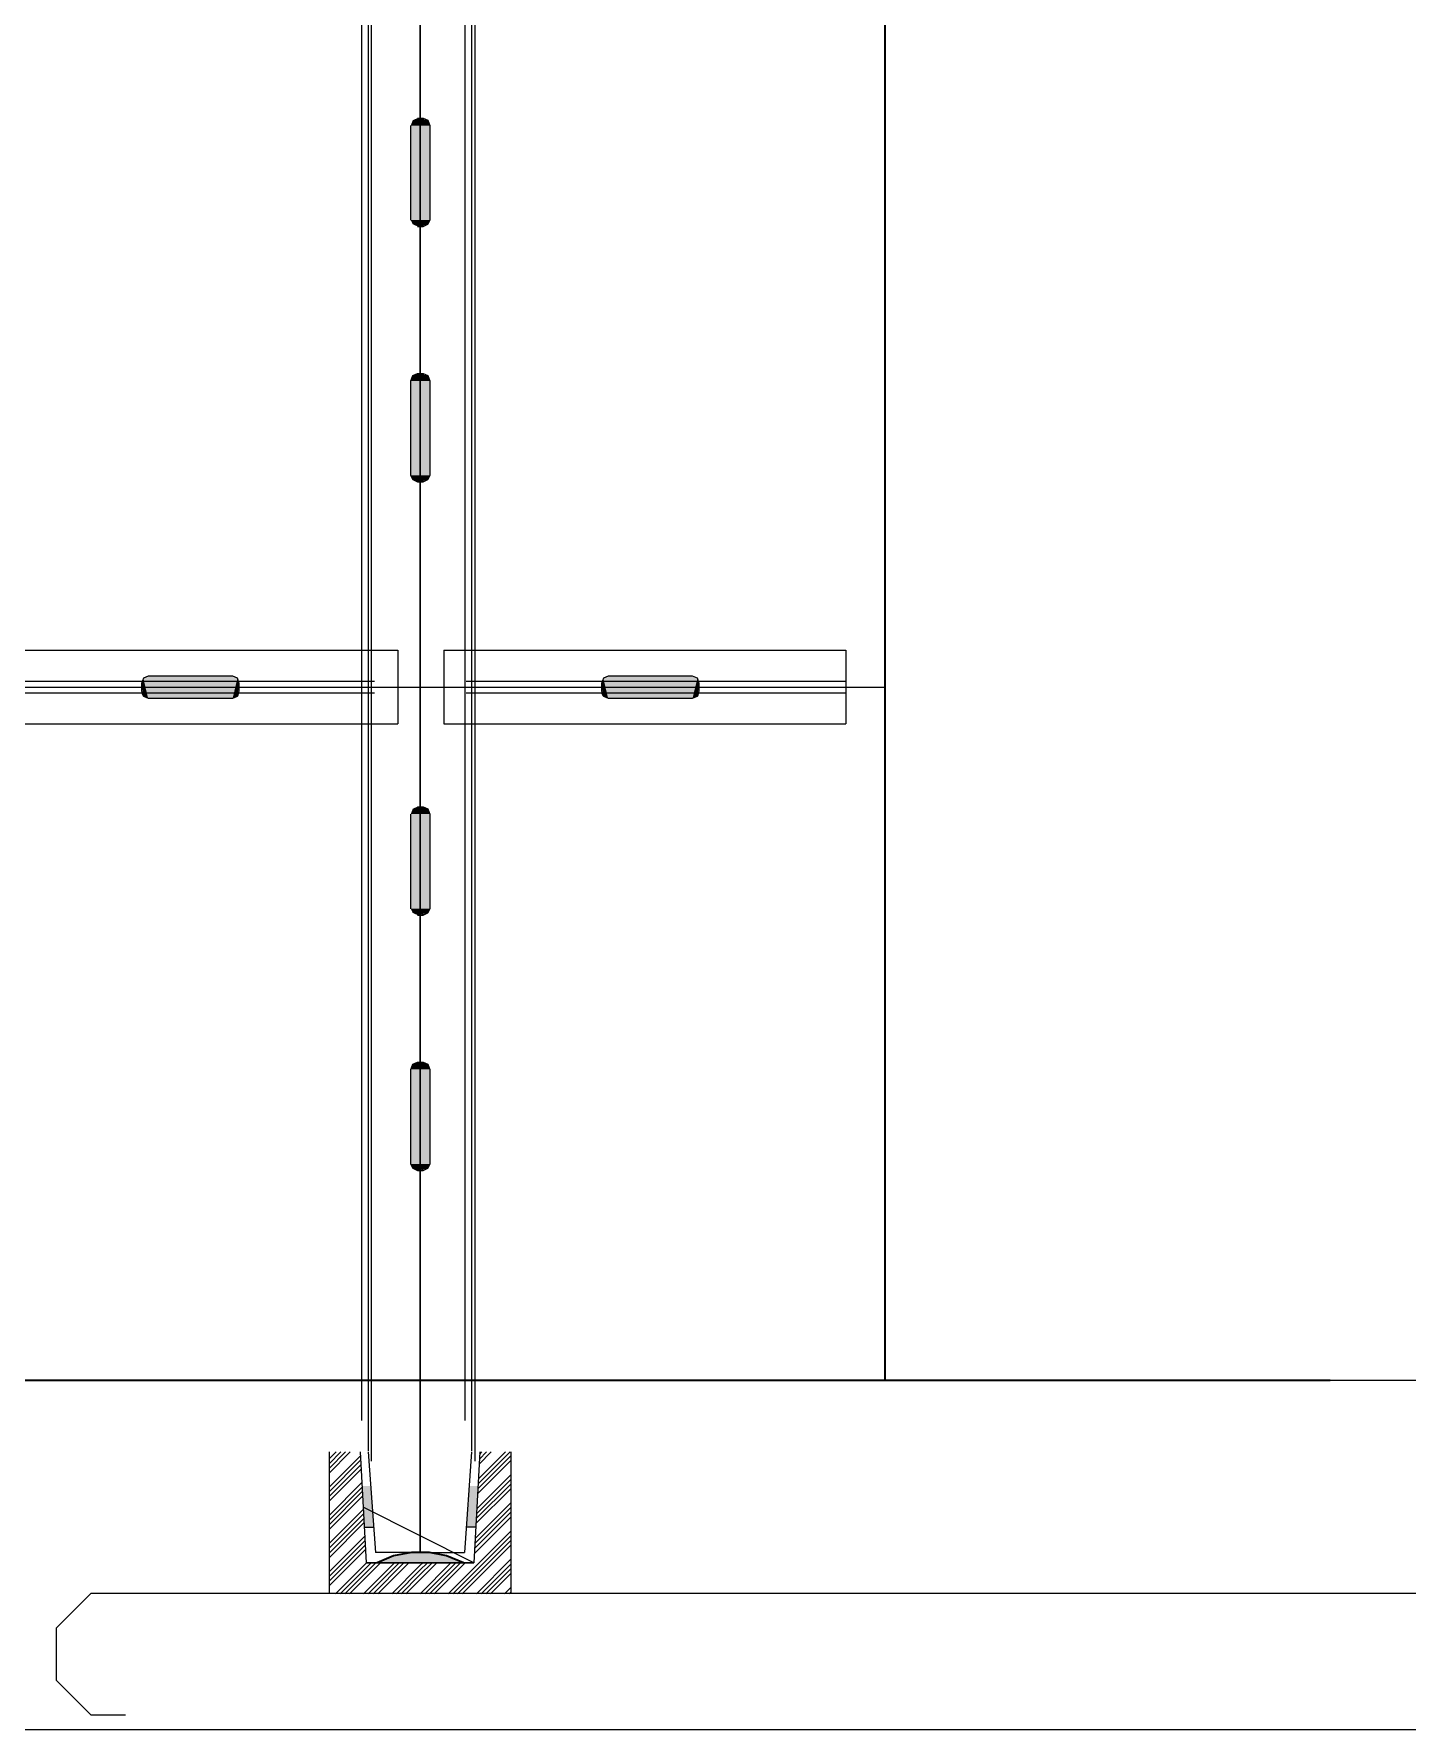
# Model space of a CAD drawing. Header units: inches. Extents: x 11 to 128, y 20 to 108.
# Drawn here: x 20.345 to 21.39, y 80.907 to 82.198 of the extents above; entities that cross this region are included whole.
import ezdxf

# ---------------------------------------------------------------- set-up
doc = ezdxf.new("R2010")
doc.units = ezdxf.units.IN
doc.header["$MEASUREMENT"] = 0
doc.layers.add('1', color=255, linetype='Continuous')
doc.layers.add('B.line', color=7, linetype='Continuous', lineweight=25)
for name, color, linetype, true_color in [('PDF2_Geometry', 7, 'Continuous', 0x231f20), ('PDF2_Solid Fills', 7, 'Continuous', 0xffffff), ('PDF_Geometry', 7, 'Continuous', 0x221a16)]:
    doc.layers.add(name, color=color, linetype=linetype, true_color=true_color)
pattern_1 = [(45, (1.094554, 85.15753), (-0.010739184, 0.010739184), []), (45, (1.098134, 85.15753), (-0.010739184, 0.010739184), []), (45, (1.101713, 85.15753), (-0.010739184, 0.010739184), []), (45, (1.105293, 85.15753), (-0.010739184, 0.010739184), [])]
pattern_2 = [(45, (1.094554, 85.15753), (-0.010739184, 0.010739184), []), (45, (1.098134, 85.15753), (-0.010739184, 0.010739184), []), (45, (1.101713, 85.15753), (-0.010739184, 0.010739184), []), (45, (1.105293, 85.15753), (-0.010739184, 0.010739184), [])]

msp = doc.modelspace()

# ---------------------------------------------------------------- hatches: boundary and pattern name
at = {"layer": '1', "linetype": 'ByBlock'}
h = msp.add_hatch(dxfattribs=at)
h.set_pattern_fill('ANSI34', color=256, scale=0.02025)
h.set_pattern_definition(pattern_1)
h.paths.add_polyline_path([(20.593, 81.1189), (20.5693, 81.1189), (20.5693, 81.0109), (20.6385, 81.0109), (20.6385, 81.0345), (20.5975, 81.0345)])
h = msp.add_hatch(dxfattribs=at)
h.set_pattern_fill('ANSI34', color=256, scale=0.02025)
h.set_pattern_definition(pattern_2)
h.paths.add_polyline_path([(20.593, 81.1189), (20.5693, 81.1189), (20.5693, 81.0109), (20.6385, 81.0109), (20.6385, 81.0345), (20.5975, 81.0345)])
h = msp.add_hatch(dxfattribs=at)
h.set_pattern_fill('ANSI34', color=256, scale=0.02025)
h.set_pattern_definition(pattern_1)
h.paths.add_polyline_path([(20.6796, 81.0345), (20.6385, 81.0345), (20.6385, 81.0109), (20.7077, 81.0109), (20.7077, 81.1189), (20.6841, 81.1189)])
h = msp.add_hatch(dxfattribs=at)
h.set_pattern_fill('ANSI34', color=256, scale=0.02025)
h.set_pattern_definition(pattern_2)
h.paths.add_polyline_path([(20.6796, 81.0345), (20.6385, 81.0345), (20.6385, 81.0109), (20.7077, 81.0109), (20.7077, 81.1189), (20.6841, 81.1189)])
h = msp.add_hatch(color=3, dxfattribs=at)
h.dxf.hatch_style = 1
h.paths.add_polyline_path([(20.601, 81.093), (20.5943, 81.093), (20.596, 81.0615), (20.6033, 81.0615)])
h = msp.add_hatch(color=3, dxfattribs=at)
h.dxf.hatch_style = 1
h.paths.add_polyline_path([(20.601, 81.093), (20.5943, 81.093), (20.596, 81.0615), (20.6033, 81.0615)])
h = msp.add_hatch(color=3, dxfattribs=at)
h.dxf.hatch_style = 1
h.paths.add_polyline_path([(20.676, 81.093), (20.6827, 81.093), (20.681, 81.0615), (20.6737, 81.0615)])
h = msp.add_hatch(color=3, dxfattribs=at)
h.dxf.hatch_style = 1
h.paths.add_polyline_path([(20.676, 81.093), (20.6827, 81.093), (20.681, 81.0615), (20.6737, 81.0615)])
h = msp.add_hatch(color=256, dxfattribs=at)
h.dxf.hatch_style = 1
h.paths.add_polyline_path([(20.632, 81.0423), (20.6183, 81.0397), (20.6059, 81.0345), (20.6717, 81.0345), (20.6587, 81.0397), (20.6457, 81.0423)])
h = msp.add_hatch(color=256, dxfattribs=at)
h.dxf.hatch_style = 1
h.paths.add_polyline_path([(20.632, 81.0423), (20.6183, 81.0397), (20.6059, 81.0345), (20.6717, 81.0345), (20.6587, 81.0397), (20.6457, 81.0423)])

# ---------------------------------------------------------------- linework, layer by layer
at = {"linetype": 'ByBlock'}
for p, q in [((20.6385, 83.2764), (20.6385, 81.0422)), ((20.6385, 83.2764), (20.6385, 81.0422)), ((20.6388, 83.2773), (20.6388, 81.043)), ((20.6388, 83.2773), (20.6388, 81.043)), ((19.764, 81.7293), (20.6218, 81.7293)), ((19.764, 81.7293), (20.6218, 81.7293)), ((20.6218, 81.7293), (20.6218, 81.6731)), ((20.6218, 81.7293), (20.6218, 81.6731)), ((20.6567, 81.7293), (20.9629, 81.7293)), ((20.6567, 81.7293), (20.6567, 81.6731)), ((20.6567, 81.7293), (20.9629, 81.7293)), ((20.6567, 81.7293), (20.6567, 81.6731)), ((20.9629, 81.7293), (20.9629, 81.6731)), ((20.9629, 81.7293), (20.9629, 81.6731)), ((19.764, 81.7057), (20.6039, 81.7057)), ((19.764, 81.7057), (20.6039, 81.7057)), ((20.6736, 81.7057), (20.9629, 81.7057)), ((20.6736, 81.7057), (20.9629, 81.7057)), ((19.7169, 81.7012), (20.9927, 81.7012)), ((19.7169, 81.7012), (20.9927, 81.7012)), ((19.764, 81.6967), (20.6039, 81.6967)), ((19.764, 81.6967), (20.6039, 81.6967)), ((20.6736, 81.6967), (20.9629, 81.6967)), ((20.6736, 81.6967), (20.9629, 81.6967)), ((19.764, 81.6731), (20.6218, 81.6731)), ((19.764, 81.6731), (20.6218, 81.6731)), ((20.6567, 81.6731), (20.9629, 81.6731)), ((20.6567, 81.6731), (20.9629, 81.6731)), ((51.7756, 80.9072), (18.8053, 80.9072)), ((51.7756, 80.9072), (18.8053, 80.9072))]:
    msp.add_line(p, q, dxfattribs=at)
msp.add_line((20.9927, 81.1736), (21.6699, 81.1736))
msp.add_open_spline([(18.8053, 84.6769), (20.0288, 84.1572), (22, 83.2806), (26.1359, 81.6811), (29.8667, 80.9072), (34.9249, 80.9072), (38.6448, 80.9225), (41.1241, 80.9071)], degree=3, knots=[0, 0, 0, 0, 3.550687, 7.088547, 10.454406, 13.763203, 20.376363, 20.376363, 20.376363, 20.376363])
msp.add_open_spline([(18.8053, 84.6769), (20.0288, 84.1572), (22, 83.2806), (26.1359, 81.6811), (29.8667, 80.9072), (34.9249, 80.9072), (38.6448, 80.9225), (41.1241, 80.9071)], degree=3, knots=[0, 0, 0, 0, 3.550687, 7.088547, 10.454406, 13.763203, 20.376363, 20.376363, 20.376363, 20.376363])
at = {"layer": '1', "linetype": 'ByBlock'}
for p, q in [((20.5943, 81.1427), (20.5943, 85.2655)), ((20.673, 81.1428), (20.673, 85.2663)), ((20.6017, 81.1118), (20.6017, 85.2347)), ((20.6805, 81.1119), (20.6805, 85.2355)), ((20.5943, 81.1427), (20.5943, 85.0375)), ((20.673, 81.1427), (20.673, 85.037)), ((20.5994, 81.1197), (20.5994, 85.0146)), ((20.6781, 81.1197), (20.6782, 85.0141)), ((20.5943, 81.1427), (20.5943, 84.5574)), ((20.673, 81.1428), (20.673, 84.5574)), ((20.5994, 81.1197), (20.5994, 84.5345)), ((20.6781, 81.1199), (20.6781, 84.5345)), ((20.5693, 81.1189), (20.5693, 81.0109)), ((20.5693, 81.1189), (20.5693, 81.0109)), ((20.593, 81.1189), (20.5975, 81.0345)), ((20.593, 81.1189), (20.5975, 81.0345)), ((20.5991, 81.1189), (20.6047, 81.0423)), ((20.5991, 81.1189), (20.6047, 81.0423)), ((20.6779, 81.1189), (20.6724, 81.0423)), ((20.6779, 81.1189), (20.6724, 81.0423)), ((20.6841, 81.1189), (20.6796, 81.0345)), ((20.6841, 81.1189), (20.6796, 81.0345)), ((20.7077, 81.1189), (20.7077, 81.0109)), ((20.7077, 81.1189), (20.7077, 81.0109)), ((20.6796, 81.0345), (20.5952, 81.0767)), ((20.596, 81.0615), (20.6033, 81.0615)), ((20.596, 81.0615), (20.6033, 81.0615)), ((20.681, 81.0615), (20.6737, 81.0615)), ((20.681, 81.0615), (20.6737, 81.0615)), ((20.5975, 81.0345), (20.6796, 81.0345)), ((20.6796, 81.0345), (20.5975, 81.0345)), ((20.5975, 81.0345), (20.6796, 81.0345)), ((20.6385, 81.0423), (20.6047, 81.0423)), ((20.6385, 81.0423), (20.6047, 81.0423)), ((20.6385, 81.0423), (20.6724, 81.0423)), ((20.6385, 81.0423), (20.6724, 81.0423))]:
    msp.add_line(p, q, dxfattribs=at)
at = {"layer": '1', "linetype": 'ByBlock', "lineweight": 35}
for p, q in [((20.9927, 81.1736), (20.9927, 83.2773)), ((20.9927, 81.1736), (20.9927, 83.2773)), ((19.7451, 81.1736), (20.9927, 81.1736)), ((20.0841, 81.1736), (21.3318, 81.1736))]:
    msp.add_line(p, q, dxfattribs=at)
at = {"layer": '1', "lineweight": 20}
msp.add_lwpolyline([(23.1859, 82.85), (23.188, 81.011), (20.4143, 81.011), (20.3879, 81.011), (20.3615, 80.9846), (20.3615, 80.945), (20.3879, 80.9186), (20.4143, 80.9186)], dxfattribs=at)
at = {"layer": 'B.line', "ltscale": 0.005}
msp.add_line((33.2977, 80.9072), (16.7082, 80.9072), dxfattribs=at)
at = {"layer": 'PDF2_Geometry', "linetype": 'ByBlock', "lineweight": 18}
for p, q in [((20.6366, 82.1343), (20.6409, 82.1343)), ((20.6366, 82.1343), (20.6409, 82.1343)), ((20.6409, 82.1343), (20.6446, 82.1327)), ((20.6409, 82.1343), (20.6446, 82.1327)), ((20.6446, 82.1327), (20.646, 82.1287)), ((20.6446, 82.1327), (20.646, 82.1287)), ((20.6315, 82.0567), (20.6315, 82.1287)), ((20.6315, 82.0567), (20.6315, 82.1287)), ((20.646, 82.1287), (20.646, 82.0567)), ((20.646, 82.1287), (20.646, 82.0567)), ((20.6446, 82.0535), (20.6409, 82.0519)), ((20.6409, 82.0519), (20.6446, 82.0535)), ((20.6446, 82.0535), (20.6409, 82.0519)), ((20.6409, 82.0519), (20.6446, 82.0535)), ((20.646, 82.0567), (20.6446, 82.0535)), ((20.6446, 82.0535), (20.646, 82.0567)), ((20.646, 82.0567), (20.6446, 82.0535)), ((20.6446, 82.0535), (20.646, 82.0567)), ((20.6409, 82.0519), (20.6366, 82.0519)), ((20.6366, 82.0519), (20.6409, 82.0519)), ((20.6409, 82.0519), (20.6366, 82.0519)), ((20.6366, 82.0519), (20.6409, 82.0519)), ((20.6315, 81.9343), (20.633, 81.9383)), ((20.6315, 81.9343), (20.633, 81.9383)), ((20.633, 81.9383), (20.6366, 81.9399)), ((20.633, 81.9383), (20.6366, 81.9399)), ((20.6366, 81.9399), (20.6409, 81.9399)), ((20.6366, 81.9399), (20.6409, 81.9399)), ((20.6409, 81.9399), (20.6446, 81.9383)), ((20.6409, 81.9399), (20.6446, 81.9383)), ((20.6446, 81.9383), (20.646, 81.9343)), ((20.6446, 81.9383), (20.646, 81.9343)), ((20.6315, 81.8623), (20.6315, 81.9343)), ((20.6315, 81.8623), (20.6315, 81.9343)), ((20.646, 81.9343), (20.646, 81.8623)), ((20.646, 81.9343), (20.646, 81.8623)), ((20.6315, 81.8623), (20.633, 81.8591)), ((20.633, 81.8591), (20.6315, 81.8623)), ((20.6315, 81.8623), (20.633, 81.8591)), ((20.633, 81.8591), (20.6315, 81.8623)), ((20.633, 81.8591), (20.6366, 81.8575)), ((20.6366, 81.8575), (20.633, 81.8591)), ((20.633, 81.8591), (20.6366, 81.8575)), ((20.6366, 81.8575), (20.633, 81.8591)), ((20.6446, 81.8591), (20.6409, 81.8575)), ((20.6409, 81.8575), (20.6446, 81.8591)), ((20.6446, 81.8591), (20.6409, 81.8575)), ((20.6409, 81.8575), (20.6446, 81.8591)), ((20.646, 81.8623), (20.6446, 81.8591)), ((20.6446, 81.8591), (20.646, 81.8623)), ((20.646, 81.8623), (20.6446, 81.8591)), ((20.6446, 81.8591), (20.646, 81.8623)), ((20.6409, 81.8575), (20.6366, 81.8575)), ((20.6366, 81.8575), (20.6409, 81.8575)), ((20.6409, 81.8575), (20.6366, 81.8575)), ((20.6366, 81.8575), (20.6409, 81.8575)), ((20.4279, 81.7079), (20.4264, 81.7039)), ((20.4279, 81.7079), (20.4264, 81.7039)), ((20.4315, 81.7095), (20.4279, 81.7079)), ((20.4315, 81.7095), (20.4279, 81.7079)), ((20.4959, 81.7095), (20.4315, 81.7095)), ((20.4959, 81.7095), (20.4315, 81.7095)), ((20.4995, 81.7079), (20.4959, 81.7095)), ((20.4995, 81.7079), (20.4959, 81.7095)), ((20.5009, 81.7039), (20.4995, 81.7079)), ((20.5009, 81.7039), (20.4995, 81.7079)), ((20.7782, 81.7079), (20.7767, 81.7039)), ((20.7782, 81.7079), (20.7767, 81.7039)), ((20.7818, 81.7095), (20.7782, 81.7079)), ((20.7818, 81.7095), (20.7782, 81.7079)), ((20.8461, 81.7095), (20.7818, 81.7095)), ((20.8461, 81.7095), (20.7818, 81.7095)), ((20.8498, 81.7079), (20.8461, 81.7095)), ((20.8498, 81.7079), (20.8461, 81.7095)), ((20.8512, 81.7039), (20.8498, 81.7079)), ((20.8512, 81.7039), (20.8498, 81.7079)), ((20.4264, 81.7039), (20.4264, 81.6983)), ((20.4264, 81.7039), (20.4264, 81.6983)), ((20.4264, 81.6983), (20.4279, 81.6943)), ((20.4264, 81.6983), (20.4279, 81.6943)), ((20.4279, 81.6943), (20.4315, 81.6927)), ((20.4279, 81.6943), (20.4315, 81.6927)), ((20.4315, 81.6927), (20.4959, 81.6927)), ((20.4315, 81.6927), (20.4959, 81.6927)), ((20.4959, 81.6927), (20.4995, 81.6943)), ((20.4959, 81.6927), (20.4995, 81.6943)), ((20.4995, 81.6943), (20.5009, 81.6983)), ((20.4995, 81.6943), (20.5009, 81.6983)), ((20.5009, 81.6983), (20.5009, 81.7039)), ((20.5009, 81.6983), (20.5009, 81.7039)), ((20.7767, 81.7039), (20.7767, 81.6983)), ((20.7767, 81.7039), (20.7767, 81.6983)), ((20.7767, 81.6983), (20.7782, 81.6943)), ((20.7767, 81.6983), (20.7782, 81.6943)), ((20.7782, 81.6943), (20.7818, 81.6927)), ((20.7782, 81.6943), (20.7818, 81.6927)), ((20.7818, 81.6927), (20.8461, 81.6927)), ((20.7818, 81.6927), (20.8461, 81.6927)), ((20.8461, 81.6927), (20.8498, 81.6943)), ((20.8461, 81.6927), (20.8498, 81.6943)), ((20.8498, 81.6943), (20.8512, 81.6983)), ((20.8498, 81.6943), (20.8512, 81.6983)), ((20.8512, 81.6983), (20.8512, 81.7039)), ((20.8512, 81.6983), (20.8512, 81.7039)), ((20.6315, 81.5324), (20.6315, 81.6045)), ((20.6315, 81.5324), (20.6315, 81.6045)), ((20.6366, 81.6101), (20.6409, 81.6101)), ((20.6366, 81.6101), (20.6409, 81.6101)), ((20.6409, 81.6101), (20.6446, 81.6085)), ((20.6409, 81.6101), (20.6446, 81.6085)), ((20.6446, 81.6085), (20.646, 81.6045)), ((20.6446, 81.6085), (20.646, 81.6045)), ((20.646, 81.6045), (20.646, 81.5324)), ((20.646, 81.6045), (20.646, 81.5324)), ((20.6409, 81.5276), (20.6366, 81.5276)), ((20.6366, 81.5276), (20.6409, 81.5276)), ((20.6409, 81.5276), (20.6366, 81.5276)), ((20.6366, 81.5276), (20.6409, 81.5276)), ((20.6446, 81.5292), (20.6409, 81.5276)), ((20.6409, 81.5276), (20.6446, 81.5292)), ((20.6446, 81.5292), (20.6409, 81.5276)), ((20.6409, 81.5276), (20.6446, 81.5292)), ((20.646, 81.5324), (20.6446, 81.5292)), ((20.6446, 81.5292), (20.646, 81.5324)), ((20.646, 81.5324), (20.6446, 81.5292)), ((20.6446, 81.5292), (20.646, 81.5324)), ((20.6315, 81.4101), (20.633, 81.4141)), ((20.6315, 81.4101), (20.633, 81.4141)), ((20.6315, 81.338), (20.6315, 81.4101)), ((20.6315, 81.338), (20.6315, 81.4101)), ((20.633, 81.4141), (20.6366, 81.4157)), ((20.633, 81.4141), (20.6366, 81.4157)), ((20.6366, 81.4157), (20.6409, 81.4157)), ((20.6366, 81.4157), (20.6409, 81.4157)), ((20.6409, 81.4157), (20.6446, 81.4141)), ((20.6409, 81.4157), (20.6446, 81.4141)), ((20.6446, 81.4141), (20.646, 81.4101)), ((20.6446, 81.4141), (20.646, 81.4101)), ((20.646, 81.4101), (20.646, 81.338)), ((20.646, 81.4101), (20.646, 81.338)), ((20.6315, 81.338), (20.633, 81.3348)), ((20.633, 81.3348), (20.6315, 81.338)), ((20.6315, 81.338), (20.633, 81.3348)), ((20.633, 81.3348), (20.6315, 81.338)), ((20.633, 81.3348), (20.6366, 81.3332)), ((20.6366, 81.3332), (20.633, 81.3348)), ((20.633, 81.3348), (20.6366, 81.3332)), ((20.6366, 81.3332), (20.633, 81.3348)), ((20.6409, 81.3332), (20.6366, 81.3332)), ((20.6366, 81.3332), (20.6409, 81.3332)), ((20.6409, 81.3332), (20.6366, 81.3332)), ((20.6366, 81.3332), (20.6409, 81.3332)), ((20.6446, 81.3348), (20.6409, 81.3332)), ((20.6409, 81.3332), (20.6446, 81.3348)), ((20.6446, 81.3348), (20.6409, 81.3332)), ((20.6409, 81.3332), (20.6446, 81.3348)), ((20.646, 81.338), (20.6446, 81.3348)), ((20.6446, 81.3348), (20.646, 81.338)), ((20.646, 81.338), (20.6446, 81.3348)), ((20.6446, 81.3348), (20.646, 81.338))]:
    msp.add_line(p, q, dxfattribs=at)
at = {"layer": 'PDF2_Geometry', "linetype": 'ByBlock', "lineweight": 9}
for p, q in [((20.4272, 81.6959), (20.4279, 81.6943)), ((20.4279, 81.6943), (20.4272, 81.6959)), ((20.4272, 81.6959), (20.4272, 81.6959)), ((20.4272, 81.6959), (20.4279, 81.6943)), ((20.4279, 81.6943), (20.4272, 81.6959)), ((20.4272, 81.6959), (20.4272, 81.6959)), ((20.5002, 81.6959), (20.4995, 81.6943)), ((20.4995, 81.6943), (20.5002, 81.6959)), ((20.5002, 81.6959), (20.4995, 81.6943)), ((20.4995, 81.6943), (20.5002, 81.6959)), ((20.5002, 81.6959), (20.5002, 81.6959)), ((20.5002, 81.6959), (20.5002, 81.6959)), ((20.7774, 81.6959), (20.7782, 81.6943)), ((20.7782, 81.6943), (20.7774, 81.6959)), ((20.7774, 81.6959), (20.7774, 81.6959)), ((20.7774, 81.6959), (20.7782, 81.6943)), ((20.7782, 81.6943), (20.7774, 81.6959)), ((20.7774, 81.6959), (20.7774, 81.6959)), ((20.8505, 81.6959), (20.8498, 81.6943)), ((20.8498, 81.6943), (20.8505, 81.6959)), ((20.8505, 81.6959), (20.8498, 81.6943)), ((20.8498, 81.6943), (20.8505, 81.6959)), ((20.8505, 81.6959), (20.8505, 81.6959)), ((20.8505, 81.6959), (20.8505, 81.6959))]:
    msp.add_line(p, q, dxfattribs=at)
at = {"layer": 'PDF2_Solid Fills', "linetype": 'ByBlock', "transparency": 33554559}
for points in [[(20.6315, 82.1287), (20.633, 82.1327), (20.646, 82.1287)], [(20.6315, 82.1287), (20.633, 82.1327), (20.646, 82.1287)], [(20.633, 82.1327), (20.6366, 82.1343), (20.6409, 82.1343)], [(20.6446, 82.1327), (20.633, 82.1327), (20.6366, 82.1343)], [(20.633, 82.1327), (20.6366, 82.1343), (20.6409, 82.1343)], [(20.6446, 82.1327), (20.633, 82.1327), (20.6366, 82.1343)], [(20.633, 82.1327), (20.646, 82.1287), (20.6446, 82.1327)], [(20.633, 82.1327), (20.646, 82.1287), (20.6446, 82.1327)], [(20.6446, 82.1327), (20.6446, 82.1327), (20.6366, 82.1343)], [(20.6446, 82.1327), (20.6446, 82.1327), (20.6366, 82.1343)], [(20.6402, 82.1335), (20.6417, 82.1327), (20.6388, 82.1335)], [(20.6402, 82.1335), (20.6417, 82.1327), (20.6388, 82.1335)], [(20.6424, 82.1335), (20.6409, 82.1343), (20.6402, 82.1335)], [(20.6424, 82.1335), (20.6409, 82.1343), (20.6402, 82.1335)], [(20.6417, 82.1335), (20.6402, 82.1335), (20.6417, 82.1327)], [(20.6417, 82.1335), (20.6402, 82.1335), (20.6417, 82.1327)], [(20.6417, 82.1335), (20.6402, 82.1335), (20.6417, 82.1327)], [(20.6417, 82.1335), (20.6402, 82.1335), (20.6417, 82.1327)], [(20.6409, 82.1343), (20.6446, 82.1327), (20.6446, 82.1327)], [(20.6409, 82.1343), (20.6446, 82.1327), (20.6446, 82.1327)], [(20.6424, 82.1335), (20.6446, 82.1327), (20.6431, 82.1335)], [(20.6424, 82.1335), (20.6446, 82.1327), (20.6431, 82.1335)], [(20.6315, 82.0567), (20.6315, 82.1287), (20.646, 82.0567)], [(20.6315, 82.1287), (20.646, 82.0567), (20.646, 82.1287)], [(20.6315, 82.0567), (20.6315, 82.1287), (20.646, 82.0567)], [(20.6315, 82.1287), (20.646, 82.0567), (20.646, 82.1287)], [(20.6315, 82.0567), (20.633, 82.0535), (20.646, 82.0567)], [(20.6315, 82.0567), (20.633, 82.0535), (20.646, 82.0567)], [(20.633, 82.0535), (20.646, 82.0567), (20.6446, 82.0535)], [(20.633, 82.0535), (20.646, 82.0567), (20.6446, 82.0535)], [(20.633, 82.0535), (20.6366, 82.0519), (20.6409, 82.0519)], [(20.6446, 82.0535), (20.633, 82.0535), (20.6366, 82.0519)], [(20.633, 82.0535), (20.6366, 82.0519), (20.6409, 82.0519)], [(20.6446, 82.0535), (20.633, 82.0535), (20.6366, 82.0519)], [(20.6446, 82.0535), (20.6446, 82.0535), (20.6366, 82.0519)], [(20.6446, 82.0535), (20.6446, 82.0535), (20.6366, 82.0519)], [(20.6409, 82.0519), (20.6446, 82.0535), (20.6446, 82.0535)], [(20.6409, 82.0519), (20.6446, 82.0535), (20.6446, 82.0535)], [(20.6424, 82.0527), (20.6446, 82.0535), (20.6431, 82.0527)], [(20.6424, 82.0527), (20.6446, 82.0535), (20.6431, 82.0527)], [(20.6417, 82.0527), (20.6388, 82.0519), (20.6402, 82.0527)], [(20.6417, 82.0527), (20.6388, 82.0519), (20.6402, 82.0527)], [(20.6424, 82.0527), (20.6409, 82.0519), (20.6402, 82.0527)], [(20.6424, 82.0527), (20.6409, 82.0519), (20.6402, 82.0527)], [(20.6315, 81.9343), (20.633, 81.9383), (20.646, 81.9343)], [(20.6315, 81.9343), (20.633, 81.9383), (20.646, 81.9343)], [(20.633, 81.9383), (20.6366, 81.9399), (20.6409, 81.9399)], [(20.6446, 81.9383), (20.633, 81.9383), (20.6366, 81.9399)], [(20.633, 81.9383), (20.6366, 81.9399), (20.6366, 81.9399)], [(20.633, 81.9383), (20.6366, 81.9399), (20.6409, 81.9399)], [(20.6446, 81.9383), (20.633, 81.9383), (20.6366, 81.9399)], [(20.633, 81.9383), (20.6366, 81.9399), (20.6366, 81.9399)], [(20.633, 81.9383), (20.646, 81.9343), (20.6446, 81.9383)], [(20.633, 81.9383), (20.646, 81.9343), (20.6446, 81.9383)], [(20.6446, 81.9383), (20.6446, 81.9383), (20.6366, 81.9399)], [(20.6446, 81.9383), (20.6446, 81.9383), (20.6366, 81.9399)], [(20.6402, 81.9391), (20.6417, 81.9383), (20.6388, 81.9391)], [(20.6402, 81.9391), (20.6417, 81.9383), (20.6388, 81.9391)], [(20.6424, 81.9391), (20.6409, 81.9399), (20.6402, 81.9391)], [(20.6424, 81.9391), (20.6409, 81.9399), (20.6402, 81.9391)], [(20.6417, 81.9391), (20.6402, 81.9391), (20.6417, 81.9383)], [(20.6417, 81.9391), (20.6402, 81.9391), (20.6417, 81.9383)], [(20.6417, 81.9391), (20.6402, 81.9391), (20.6417, 81.9383)], [(20.6417, 81.9391), (20.6402, 81.9391), (20.6417, 81.9383)], [(20.6409, 81.9399), (20.6446, 81.9383), (20.6446, 81.9383)], [(20.6409, 81.9399), (20.6446, 81.9383), (20.6446, 81.9383)], [(20.6424, 81.9391), (20.6446, 81.9383), (20.6431, 81.9391)], [(20.6424, 81.9391), (20.6446, 81.9383), (20.6431, 81.9391)], [(20.6315, 81.8623), (20.6315, 81.9343), (20.646, 81.8623)], [(20.6315, 81.9343), (20.646, 81.8623), (20.646, 81.9343)], [(20.6315, 81.8623), (20.6315, 81.9343), (20.646, 81.8623)], [(20.6315, 81.9343), (20.646, 81.8623), (20.646, 81.9343)], [(20.6315, 81.8623), (20.633, 81.8591), (20.646, 81.8623)], [(20.6315, 81.8623), (20.633, 81.8591), (20.646, 81.8623)], [(20.633, 81.8591), (20.646, 81.8623), (20.6446, 81.8591)], [(20.633, 81.8591), (20.646, 81.8623), (20.6446, 81.8591)], [(20.633, 81.8591), (20.6366, 81.8575), (20.6409, 81.8575)], [(20.6446, 81.8591), (20.633, 81.8591), (20.6366, 81.8575)], [(20.633, 81.8591), (20.6366, 81.8575), (20.6366, 81.8575)], [(20.633, 81.8591), (20.6366, 81.8575), (20.6409, 81.8575)], [(20.6446, 81.8591), (20.633, 81.8591), (20.6366, 81.8575)], [(20.633, 81.8591), (20.6366, 81.8575), (20.6366, 81.8575)], [(20.6446, 81.8591), (20.6446, 81.8591), (20.6366, 81.8575)], [(20.6446, 81.8591), (20.6446, 81.8591), (20.6366, 81.8575)], [(20.6409, 81.8575), (20.6446, 81.8591), (20.6446, 81.8591)], [(20.6409, 81.8575), (20.6446, 81.8591), (20.6446, 81.8591)], [(20.6424, 81.8583), (20.6446, 81.8591), (20.6431, 81.8583)], [(20.6424, 81.8583), (20.6446, 81.8591), (20.6431, 81.8583)], [(20.6417, 81.8583), (20.6388, 81.8575), (20.6402, 81.8583)], [(20.6417, 81.8583), (20.6388, 81.8575), (20.6402, 81.8583)], [(20.6424, 81.8583), (20.6409, 81.8575), (20.6402, 81.8583)], [(20.6424, 81.8583), (20.6409, 81.8575), (20.6402, 81.8583)], [(20.4279, 81.6943), (20.4279, 81.7079), (20.4264, 81.7039)], [(20.4279, 81.7079), (20.4264, 81.7039), (20.4264, 81.7039)], [(20.4279, 81.7079), (20.4264, 81.7039), (20.4264, 81.6983)], [(20.4279, 81.6943), (20.4279, 81.7079), (20.4264, 81.7039)], [(20.4279, 81.7079), (20.4264, 81.7039), (20.4264, 81.7039)], [(20.4279, 81.7079), (20.4264, 81.7039), (20.4264, 81.6983)], [(20.4315, 81.7095), (20.4279, 81.7079), (20.4315, 81.6927)], [(20.4315, 81.7095), (20.4279, 81.7079), (20.4315, 81.6927)], [(20.4279, 81.7079), (20.4315, 81.6927), (20.4279, 81.6943)], [(20.4279, 81.7079), (20.4315, 81.6927), (20.4279, 81.6943)], [(20.4315, 81.7095), (20.4959, 81.7095), (20.4315, 81.6927)], [(20.4959, 81.7095), (20.4315, 81.6927), (20.4959, 81.6927)], [(20.4315, 81.7095), (20.4959, 81.7095), (20.4315, 81.6927)], [(20.4959, 81.7095), (20.4315, 81.6927), (20.4959, 81.6927)], [(20.4959, 81.7095), (20.4995, 81.7079), (20.4959, 81.6927)], [(20.4959, 81.7095), (20.4995, 81.7079), (20.4959, 81.6927)], [(20.4995, 81.7079), (20.4959, 81.6927), (20.4995, 81.6943)], [(20.4995, 81.7079), (20.4959, 81.6927), (20.4995, 81.6943)], [(20.4995, 81.6943), (20.4995, 81.7079), (20.5009, 81.7039)], [(20.4995, 81.7079), (20.5009, 81.7039), (20.5009, 81.7039)], [(20.4995, 81.7079), (20.5009, 81.7039), (20.5009, 81.6983)], [(20.4995, 81.6943), (20.4995, 81.7079), (20.5009, 81.7039)], [(20.4995, 81.7079), (20.5009, 81.7039), (20.5009, 81.7039)], [(20.4995, 81.7079), (20.5009, 81.7039), (20.5009, 81.6983)], [(20.7782, 81.6943), (20.7782, 81.7079), (20.7767, 81.7039)], [(20.7782, 81.7079), (20.7767, 81.7039), (20.7767, 81.7039)], [(20.7782, 81.7079), (20.7767, 81.7039), (20.7767, 81.6983)], [(20.7782, 81.6943), (20.7782, 81.7079), (20.7767, 81.7039)], [(20.7782, 81.7079), (20.7767, 81.7039), (20.7767, 81.7039)], [(20.7782, 81.7079), (20.7767, 81.7039), (20.7767, 81.6983)], [(20.7818, 81.7095), (20.7782, 81.7079), (20.7818, 81.6927)], [(20.7818, 81.7095), (20.7782, 81.7079), (20.7818, 81.6927)], [(20.7782, 81.7079), (20.7818, 81.6927), (20.7782, 81.6943)], [(20.7782, 81.7079), (20.7818, 81.6927), (20.7782, 81.6943)], [(20.7818, 81.7095), (20.8461, 81.7095), (20.7818, 81.6927)], [(20.8461, 81.7095), (20.7818, 81.6927), (20.8461, 81.6927)], [(20.7818, 81.7095), (20.8461, 81.7095), (20.7818, 81.6927)], [(20.8461, 81.7095), (20.7818, 81.6927), (20.8461, 81.6927)], [(20.8461, 81.7095), (20.8498, 81.7079), (20.8461, 81.6927)], [(20.8461, 81.7095), (20.8498, 81.7079), (20.8461, 81.6927)], [(20.8498, 81.7079), (20.8461, 81.6927), (20.8498, 81.6943)], [(20.8498, 81.7079), (20.8461, 81.6927), (20.8498, 81.6943)], [(20.8498, 81.6943), (20.8498, 81.7079), (20.8512, 81.7039)], [(20.8498, 81.7079), (20.8512, 81.7039), (20.8512, 81.7039)], [(20.8498, 81.7079), (20.8512, 81.7039), (20.8512, 81.6983)], [(20.8498, 81.6943), (20.8498, 81.7079), (20.8512, 81.7039)], [(20.8498, 81.7079), (20.8512, 81.7039), (20.8512, 81.7039)], [(20.8498, 81.7079), (20.8512, 81.7039), (20.8512, 81.6983)], [(20.4279, 81.6943), (20.4279, 81.6943), (20.4264, 81.7039)], [(20.4279, 81.6943), (20.4279, 81.6943), (20.4264, 81.7039)], [(20.4272, 81.6959), (20.4264, 81.6983), (20.4272, 81.6991)], [(20.4272, 81.6959), (20.4264, 81.6983), (20.4272, 81.6991)], [(20.4264, 81.6983), (20.4279, 81.6943), (20.4279, 81.6943)], [(20.4264, 81.6983), (20.4279, 81.6943), (20.4279, 81.6943)], [(20.4995, 81.6943), (20.4995, 81.6943), (20.5009, 81.7039)], [(20.4995, 81.6943), (20.4995, 81.6943), (20.5009, 81.7039)], [(20.5009, 81.6983), (20.4995, 81.6943), (20.4995, 81.6943)], [(20.5009, 81.6983), (20.4995, 81.6943), (20.4995, 81.6943)], [(20.5002, 81.6959), (20.5009, 81.6983), (20.5002, 81.6991)], [(20.5002, 81.6959), (20.5009, 81.6983), (20.5002, 81.6991)], [(20.7782, 81.6943), (20.7782, 81.6943), (20.7767, 81.7039)], [(20.7782, 81.6943), (20.7782, 81.6943), (20.7767, 81.7039)], [(20.7774, 81.6959), (20.7767, 81.6983), (20.7774, 81.6991)], [(20.7774, 81.6959), (20.7767, 81.6983), (20.7774, 81.6991)], [(20.7767, 81.6983), (20.7782, 81.6943), (20.7782, 81.6943)], [(20.7767, 81.6983), (20.7782, 81.6943), (20.7782, 81.6943)], [(20.8498, 81.6943), (20.8498, 81.6943), (20.8512, 81.7039)], [(20.8498, 81.6943), (20.8498, 81.6943), (20.8512, 81.7039)], [(20.8512, 81.6983), (20.8498, 81.6943), (20.8498, 81.6943)], [(20.8512, 81.6983), (20.8498, 81.6943), (20.8498, 81.6943)], [(20.8505, 81.6959), (20.8512, 81.6983), (20.8505, 81.6991)], [(20.8505, 81.6959), (20.8512, 81.6983), (20.8505, 81.6991)], [(20.6315, 81.6045), (20.633, 81.6085), (20.646, 81.6045)], [(20.6315, 81.6045), (20.633, 81.6085), (20.646, 81.6045)], [(20.6315, 81.5324), (20.6315, 81.6045), (20.646, 81.5324)], [(20.6315, 81.6045), (20.646, 81.5324), (20.646, 81.6045)], [(20.6315, 81.5324), (20.6315, 81.6045), (20.646, 81.5324)], [(20.6315, 81.6045), (20.646, 81.5324), (20.646, 81.6045)], [(20.633, 81.6085), (20.6366, 81.6101), (20.6409, 81.6101)], [(20.6446, 81.6085), (20.633, 81.6085), (20.6366, 81.6101)], [(20.633, 81.6085), (20.6366, 81.6101), (20.6409, 81.6101)], [(20.6446, 81.6085), (20.633, 81.6085), (20.6366, 81.6101)], [(20.633, 81.6085), (20.646, 81.6045), (20.6446, 81.6085)], [(20.633, 81.6085), (20.646, 81.6045), (20.6446, 81.6085)], [(20.6446, 81.6085), (20.6446, 81.6085), (20.6366, 81.6101)], [(20.6446, 81.6085), (20.6446, 81.6085), (20.6366, 81.6101)], [(20.6402, 81.6093), (20.6417, 81.6085), (20.6388, 81.6093)], [(20.6402, 81.6093), (20.6417, 81.6085), (20.6388, 81.6093)], [(20.6424, 81.6093), (20.6409, 81.6101), (20.6402, 81.6093)], [(20.6424, 81.6093), (20.6409, 81.6101), (20.6402, 81.6093)], [(20.6417, 81.6093), (20.6402, 81.6093), (20.6417, 81.6085)], [(20.6417, 81.6093), (20.6402, 81.6093), (20.6417, 81.6085)], [(20.6417, 81.6093), (20.6402, 81.6093), (20.6417, 81.6085)], [(20.6417, 81.6093), (20.6402, 81.6093), (20.6417, 81.6085)], [(20.6409, 81.6101), (20.6446, 81.6085), (20.6446, 81.6085)], [(20.6409, 81.6101), (20.6446, 81.6085), (20.6446, 81.6085)], [(20.6424, 81.6093), (20.6446, 81.6085), (20.6431, 81.6093)], [(20.6424, 81.6093), (20.6446, 81.6085), (20.6431, 81.6093)], [(20.6315, 81.5324), (20.633, 81.5292), (20.646, 81.5324)], [(20.6315, 81.5324), (20.633, 81.5292), (20.646, 81.5324)], [(20.633, 81.5292), (20.646, 81.5324), (20.6446, 81.5292)], [(20.633, 81.5292), (20.646, 81.5324), (20.6446, 81.5292)], [(20.633, 81.5292), (20.6366, 81.5276), (20.6409, 81.5276)], [(20.6446, 81.5292), (20.633, 81.5292), (20.6366, 81.5276)], [(20.633, 81.5292), (20.6366, 81.5276), (20.6409, 81.5276)], [(20.6446, 81.5292), (20.633, 81.5292), (20.6366, 81.5276)], [(20.6446, 81.5292), (20.6446, 81.5292), (20.6366, 81.5276)], [(20.6446, 81.5292), (20.6446, 81.5292), (20.6366, 81.5276)], [(20.6417, 81.5284), (20.6388, 81.5276), (20.6402, 81.5284)], [(20.6417, 81.5284), (20.6388, 81.5276), (20.6402, 81.5284)], [(20.6424, 81.5284), (20.6409, 81.5276), (20.6402, 81.5284)], [(20.6424, 81.5284), (20.6409, 81.5276), (20.6402, 81.5284)], [(20.6409, 81.5276), (20.6446, 81.5292), (20.6446, 81.5292)], [(20.6409, 81.5276), (20.6446, 81.5292), (20.6446, 81.5292)], [(20.6424, 81.5284), (20.6446, 81.5292), (20.6431, 81.5284)], [(20.6424, 81.5284), (20.6446, 81.5292), (20.6431, 81.5284)], [(20.6315, 81.4101), (20.633, 81.4141), (20.646, 81.4101)], [(20.6315, 81.4101), (20.633, 81.4141), (20.646, 81.4101)], [(20.6315, 81.338), (20.6315, 81.4101), (20.646, 81.338)], [(20.6315, 81.4101), (20.646, 81.338), (20.646, 81.4101)], [(20.6315, 81.338), (20.6315, 81.4101), (20.646, 81.338)], [(20.6315, 81.4101), (20.646, 81.338), (20.646, 81.4101)], [(20.633, 81.4141), (20.6366, 81.4157), (20.6409, 81.4157)], [(20.6446, 81.4141), (20.633, 81.4141), (20.6366, 81.4157)], [(20.633, 81.4141), (20.6366, 81.4157), (20.6366, 81.4157)], [(20.633, 81.4141), (20.6366, 81.4157), (20.6409, 81.4157)], [(20.6446, 81.4141), (20.633, 81.4141), (20.6366, 81.4157)], [(20.633, 81.4141), (20.6366, 81.4157), (20.6366, 81.4157)], [(20.633, 81.4141), (20.646, 81.4101), (20.6446, 81.4141)], [(20.633, 81.4141), (20.646, 81.4101), (20.6446, 81.4141)], [(20.6446, 81.4141), (20.6446, 81.4141), (20.6366, 81.4157)], [(20.6446, 81.4141), (20.6446, 81.4141), (20.6366, 81.4157)], [(20.6402, 81.4149), (20.6417, 81.4141), (20.6388, 81.4149)], [(20.6402, 81.4149), (20.6417, 81.4141), (20.6388, 81.4149)], [(20.6424, 81.4149), (20.6409, 81.4157), (20.6402, 81.4149)], [(20.6424, 81.4149), (20.6409, 81.4157), (20.6402, 81.4149)], [(20.6417, 81.4149), (20.6402, 81.4149), (20.6417, 81.4141)], [(20.6417, 81.4149), (20.6402, 81.4149), (20.6417, 81.4141)], [(20.6417, 81.4149), (20.6402, 81.4149), (20.6417, 81.4141)], [(20.6417, 81.4149), (20.6402, 81.4149), (20.6417, 81.4141)], [(20.6409, 81.4157), (20.6446, 81.4141), (20.6446, 81.4141)], [(20.6409, 81.4157), (20.6446, 81.4141), (20.6446, 81.4141)], [(20.6424, 81.4149), (20.6446, 81.4141), (20.6431, 81.4149)], [(20.6424, 81.4149), (20.6446, 81.4141), (20.6431, 81.4149)], [(20.6315, 81.338), (20.633, 81.3348), (20.646, 81.338)], [(20.6315, 81.338), (20.633, 81.3348), (20.646, 81.338)], [(20.633, 81.3348), (20.646, 81.338), (20.6446, 81.3348)], [(20.633, 81.3348), (20.646, 81.338), (20.6446, 81.3348)], [(20.633, 81.3348), (20.6366, 81.3332), (20.6409, 81.3332)], [(20.6446, 81.3348), (20.633, 81.3348), (20.6366, 81.3332)], [(20.633, 81.3348), (20.6366, 81.3332), (20.6366, 81.3332)], [(20.633, 81.3348), (20.6366, 81.3332), (20.6409, 81.3332)], [(20.6446, 81.3348), (20.633, 81.3348), (20.6366, 81.3332)], [(20.633, 81.3348), (20.6366, 81.3332), (20.6366, 81.3332)], [(20.6446, 81.3348), (20.6446, 81.3348), (20.6366, 81.3332)], [(20.6446, 81.3348), (20.6446, 81.3348), (20.6366, 81.3332)], [(20.6417, 81.334), (20.6388, 81.3332), (20.6402, 81.334)], [(20.6417, 81.334), (20.6388, 81.3332), (20.6402, 81.334)], [(20.6424, 81.334), (20.6409, 81.3332), (20.6402, 81.334)], [(20.6424, 81.334), (20.6409, 81.3332), (20.6402, 81.334)], [(20.6409, 81.3332), (20.6446, 81.3348), (20.6446, 81.3348)], [(20.6409, 81.3332), (20.6446, 81.3348), (20.6446, 81.3348)], [(20.6424, 81.334), (20.6446, 81.3348), (20.6431, 81.334)], [(20.6424, 81.334), (20.6446, 81.3348), (20.6431, 81.334)]]:
    msp.add_solid(points, dxfattribs=at)
at = {"layer": 'PDF_Geometry', "linetype": 'ByBlock', "lineweight": 35}
msp.add_lwpolyline([(20.6717, 81.0345), (20.6587, 81.0397), (20.6457, 81.0423), (20.632, 81.0423), (20.6183, 81.0397), (20.6059, 81.0345)], dxfattribs=at)
msp.add_lwpolyline([(20.6717, 81.0345), (20.6587, 81.0397), (20.6457, 81.0423), (20.632, 81.0423), (20.6183, 81.0397), (20.6059, 81.0345)], dxfattribs=at)

doc.saveas('drawing.dxf')
